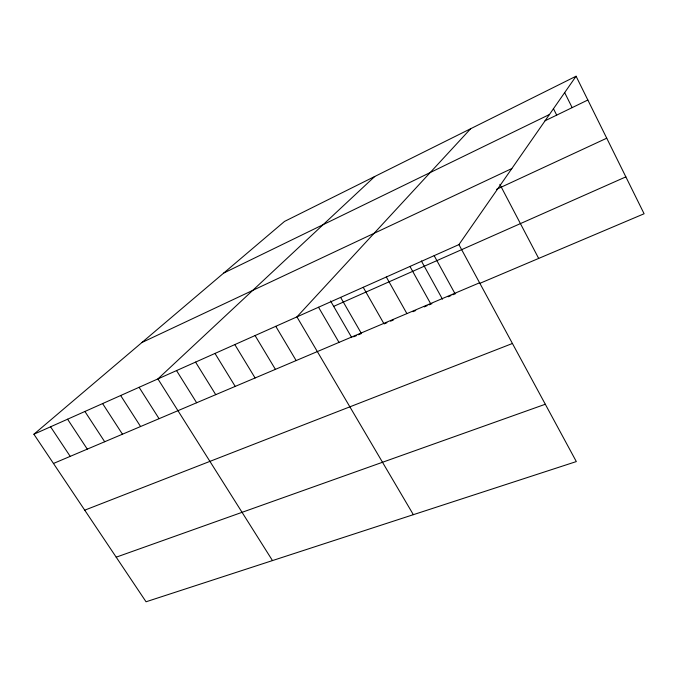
<?xml version="1.0" encoding="UTF-8"?>
<svg xmlns="http://www.w3.org/2000/svg" width="678" height="678" viewBox="0 0 678 678"><rect width="100%" height="100%" fill="white"/><g stroke="black" fill="none" stroke-linecap="round" stroke-linejoin="round"><path stroke-width="1.02" d="M458.921 244.605L576.325 461.574L146.05 601.776L33.9 434.234L458.921 244.605L576.08 76.224L644.1 213.756L479.744 283.396M470.676 128.718L296.922 316.88L413.351 514.678M374.748 176.492L157.906 378.909L272.488 560.579M33.9 434.234L284.531 221.418L576.08 76.224M223.748 273.031L549.434 114.514M545.019 120.786L587.851 100.013M141.939 342.492L511.856 168.534M496.542 189.332L606.734 138.202M333.678 306.371L625.862 176.873M53.469 463.464L479.583 282.785M353.679 336.813L356.56 335.593M358.476 334.779L361.357 333.559M384.18 323.889L386.918 322.728M390.587 321.177L393.359 319.999M412.919 311.711L415.724 310.524M424.267 306.905L427.115 305.693M429.013 304.888L431.894 303.668M448.133 296.786L450.972 295.591M452.862 294.786L455.692 293.591M84.725 510.17L512.432 343.483M116.201 557.18L545.307 404.249M50.57 426.793L70.207 456.37M67.571 419.207L87.284 449.133M84.911 411.47L104.692 441.742M102.607 403.579L122.455 434.217M120.659 395.52L140.575 426.53M139.092 387.299L159.067 418.69M176.543 370.586L196.645 402.757M195.569 362.103L215.731 394.664M214.994 353.433L235.207 386.401M234.825 344.585L255.097 377.968M255.081 335.551L275.404 369.357M275.776 326.321L296.15 360.56M318.533 307.244L339 342.39M330.542 300.947L351.763 337.627M340.627 297.388L361.128 333.008M363.213 287.303L383.765 323.414M386.324 276.997L406.902 313.6M409.961 266.446L430.572 303.558M421.352 260.937L442.463 299.193M434.157 255.657L454.794 293.294M499.856 184.374L538.679 258.428M553.392 108.582L556.689 115.124M564.63 92.53L572.156 107.624"/></g></svg>
